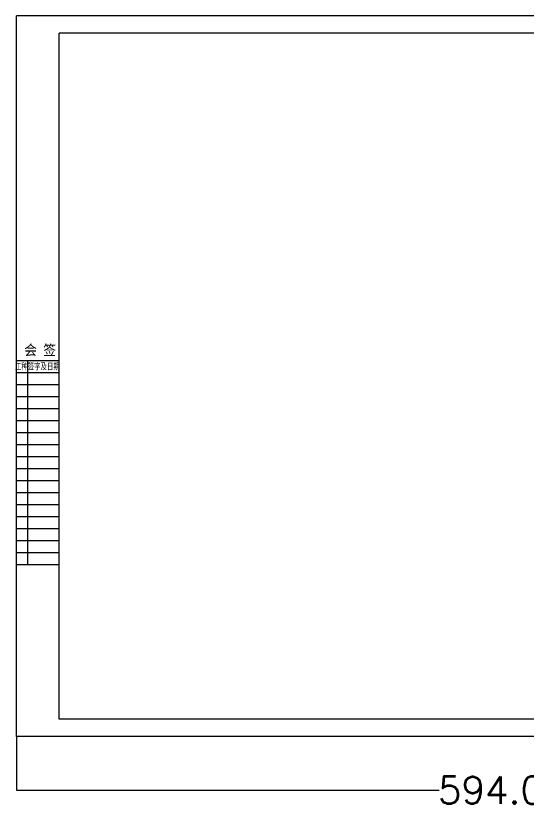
# Model space of a CAD drawing. Header units: inches. Extents: x 4920 to 49860, y 87334 to 114892.
# Drawn here: x 4920 to 19838, y 87334 to 110422 of the extents above; entities that cross this region are included whole.
import ezdxf
from ezdxf.enums import TextEntityAlignment as Align

# ---------------------------------------------------------------- set-up
doc = ezdxf.new("R2010")
doc.units = ezdxf.units.IN
doc.header["$MEASUREMENT"] = 0
doc.layers.add('GT_1', color=7, linetype='Continuous')
doc.styles.add('HZ', font='txt_____.ttf', dxfattribs={"width": 0.7, "bigfont": 'HZTXT'})
doc.styles.add('ROMAND', font='romand__.ttf', dxfattribs={"width": 0.7, "bigfont": 'OCHINESE.shx'})
doc.styles.get("Standard").update_dxf_attribs({"font": 'txt', "bigfont": 'gbcbig.shx'})
doc.dimstyles.new('Standard-yuanban', dxfattribs={"dimtxt": 800, "dimasz": 0.18, "dimexe": 0.18, "dimexo": 0.0625, "dimgap": 0.09, "dimtad": 0, "dimtih": 1, "dimtoh": 1, "dimdec": 4, "dimlfac": 0.02, "dimzin": 0, "dimdsep": 46, "dimtxsty": 'Standard', "dimcen": 0.09, "dimadec": 0, "dimazin": 0, "dimtfac": 1, "dimtdec": 4, "dimtofl": 0, "dimtmove": 0, "dimatfit": 3, "dimfxl": 1, "dimtolj": 1, "dimtzin": 0, "dimarcsym": 0})

# ---------------------------------------------------------------- blocks, each defined once
blk = doc.blocks.new('会签')
at = {"color": 0}
for p, q in [((3629.69, -1305.73), (3604.69, -1305.73)), ((3611.37, -1424.73), (3611.37, -1305.73)), ((3629.69, -1312.73), (3604.69, -1312.73)), ((3629.69, -1319.73), (3604.69, -1319.73)), ((3629.69, -1326.73), (3604.69, -1326.73)), ((3629.69, -1333.73), (3604.69, -1333.73)), ((3629.69, -1340.73), (3604.69, -1340.73)), ((3629.69, -1347.73), (3604.69, -1347.73)), ((3629.69, -1354.73), (3604.69, -1354.73)), ((3629.69, -1361.73), (3604.69, -1361.73)), ((3629.69, -1368.73), (3604.69, -1368.73)), ((3629.69, -1375.73), (3604.69, -1375.73)), ((3629.69, -1382.73), (3604.69, -1382.73)), ((3629.69, -1389.73), (3604.69, -1389.73)), ((3629.69, -1396.73), (3604.69, -1396.73)), ((3629.69, -1403.73), (3604.69, -1403.73)), ((3629.69, -1410.73), (3604.69, -1410.73)), ((3629.69, -1417.73), (3604.69, -1417.73)), ((3629.69, -1424.73), (3604.69, -1424.73))]:
    blk.add_line(p, q, dxfattribs=at)
for s, height, style, width, p in [('会 签  ', 6, 'HZ', 0.9, (3622.23, -1302.52)), ('工种签字及日期', 3.8, 'ROMAND', 0.7, (3616.9, -1310.89))]:
    blk.add_text(s, height=height, dxfattribs=dict(at, style=style, width=width)).set_placement(p, align=Align.CENTER)
blk = doc.blocks.new('*D3')
at = {"color": 0, "lineweight": -2, "transparency": 16777216}
for p, q in [((4934, 89422), (4934, 87859)), ((34634, 89422), (34634, 87859)), ((4935, 87859), (17251, 87859)), ((34634, 87859), (22318, 87859))]:
    blk.add_line(p, q, dxfattribs=at)
at = {"color": 0, "transparency": 16777216}
for points in [[(4935, 87859), (4935, 87859), (4934, 87859)], [(34634, 87859), (34634, 87859), (34634, 87859)]]:
    blk.add_solid(points, dxfattribs=at)
at = {"layer": 'Defpoints', "color": 0, "transparency": 16777216}
for p in [(4934, 89422), (34634, 89422), (34634, 87859)]:
    blk.add_point(p, dxfattribs=at)
at = {"color": 0, "transparency": 16777216, "insert": (19784, 87859), "char_height": 800, "attachment_point": 5}
blk.add_mtext('\\A1;594.0000', dxfattribs=at)

msp = doc.modelspace()

# ---------------------------------------------------------------- linework, layer by layer
at = {"layer": 'GT_1'}
for p, q in [((34634.44132, 110422.15165), (4934.44132, 110422.15165)), ((4934.44132, 89422.15165), (4934.44132, 110422.15165)), ((34634.44132, 89422.15165), (4934.44132, 89422.15165))]:
    msp.add_line(p, q, dxfattribs=at)
at = {"layer": 'GT_1', "color": 1}
for p, q in [((34134.44132, 109922.15165), (6184.44132, 109922.15165)), ((6184.44132, 89922.15165), (6184.44132, 109922.15165)), ((34134.44132, 89922.15165), (6184.44132, 89922.15165))]:
    msp.add_line(p, q, dxfattribs=at)

# ---------------------------------------------------------------- block references
at = {"color": 0, "xscale": 50, "yscale": 50, "zscale": 50}
msp.add_blockref('会签', (-175299.84072, 165658.93804), dxfattribs=at)

# ---------------------------------------------------------------- dimensions: what is measured, and where the dimension line sits
dim = msp.add_linear_dim(base=(34634.44132, 87858.809), p1=(4934.44132, 89422.15165), p2=(34634.44132, 89422.15165), dimstyle='Standard-yuanban')
dim.commit()
dim.dimension.update_dxf_attribs({"geometry": '*D3', "text_midpoint": (19784.44132, 87858.809)})

doc.saveas('drawing.dxf')
